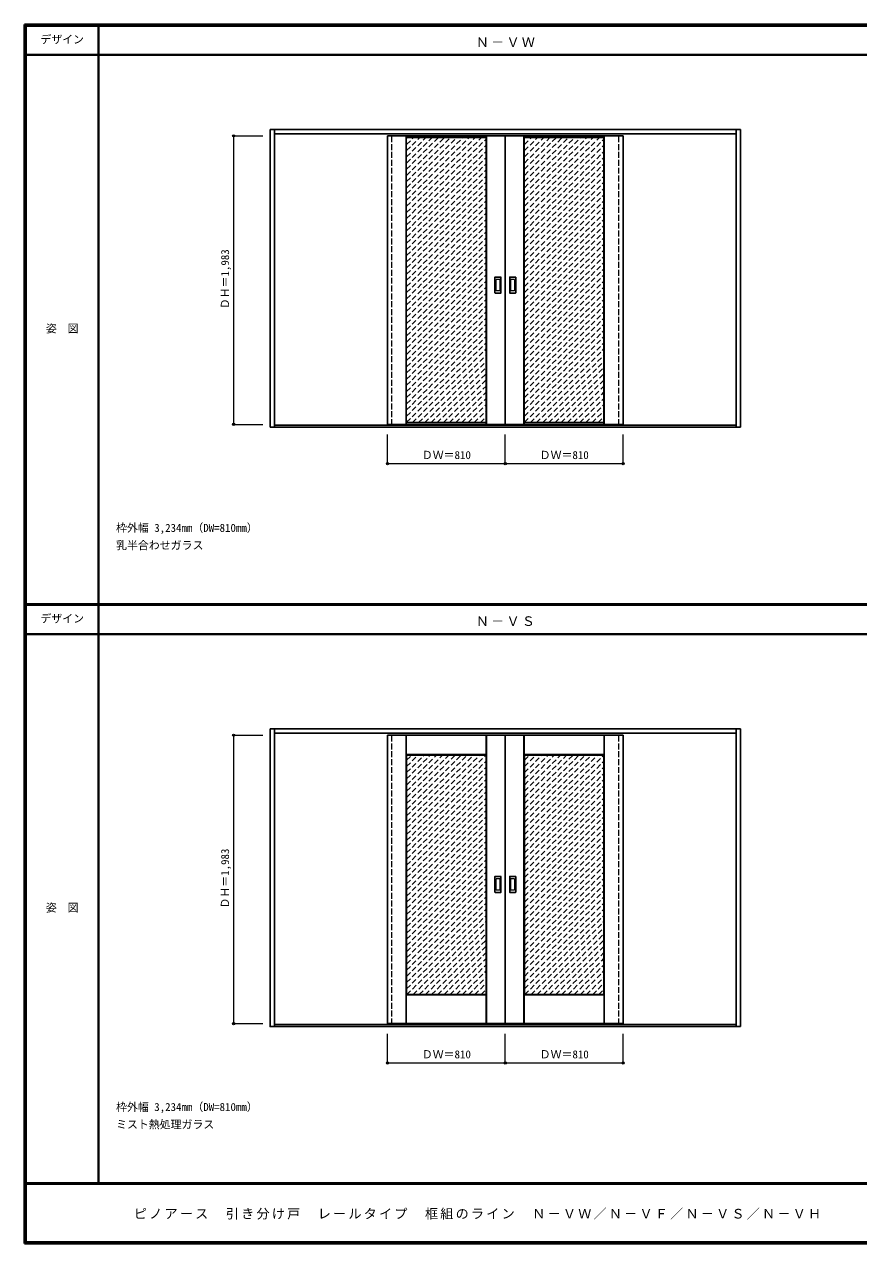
# Model space of a CAD drawing. Units: millimetres, scale not verified. Extents: x -6000 to 5700, y -4307 to 4175.
# Drawn here: x -6000 to -267, y -4205 to 4175 of the extents above; entities that cross this region are included whole.
import ezdxf
from ezdxf.enums import TextEntityAlignment as Align

# ---------------------------------------------------------------- set-up
doc = ezdxf.new("R2010")
doc.units = ezdxf.units.MM
doc.header["$LTSCALE"] = 30
doc.header["$PDMODE"] = 32
doc.header["$PDSIZE"] = 15
doc.linetypes.add('DASHED1', pattern=[1.8, 1.2, -0.6])
for name, color, linetype, lineweight in [('0-2_扉', 3, 'Continuous', 25), ('0-3_仕上げ', 7, 'Continuous', 18), ('0-4_枠', 3, 'Continuous', 25), ('0-6_引手', 3, 'Continuous', 25), ('0-B_寸法', 7, 'Continuous', 9), ('0-C_ハッチ', 4, 'DASHED1', 9), ('F-1_枠', 6, 'Continuous', 40)]:
    doc.layers.add(name, color=color, linetype=linetype, lineweight=lineweight)
doc.layers.add('0-A_文字', color=7, linetype='Continuous')
doc.layers.add('F-A_文字', color=7, linetype='Continuous')
doc.styles.add('ＭＳ ゴシック', font='')
doc.styles.get('ＭＳ ゴシック').set_extended_font_data('MS Gothic')

msp = doc.modelspace()

# ---------------------------------------------------------------- linework, layer by layer
at = {"layer": '0-2_扉'}
for p, q in [((-3505, 1426), (-3505, 3409)), ((-3505, 3409), (-2695, 3409)), ((-2695, 1426), (-2695, 3409)), ((-1885, 3409), (-2695, 3409)), ((-1885, 1426), (-1885, 3409)), ((-3505, 1426), (-2695, 1426)), ((-1885, 1426), (-2695, 1426)), ((-3505, -2693.25), (-3505, -710.25)), ((-3505, -710.25), (-2695, -710.25)), ((-2695, -2693.25), (-2695, -710.25)), ((-1885, -710.25), (-2695, -710.25)), ((-1885, -2693.25), (-1885, -710.25)), ((-3505, -2693.25), (-2695, -2693.25)), ((-1885, -2693.25), (-2695, -2693.25))]:
    msp.add_line(p, q, dxfattribs=at)
at = {"layer": '0-2_扉', "color": 4, "linetype": 'DASHED1', "lineweight": 9}
for p, q in [((-3475, 1426), (-3475, 3409)), ((-1915, 1426), (-1915, 3409)), ((-3475, -2693.25), (-3475, -710.25)), ((-1915, -2693.25), (-1915, -710.25))]:
    msp.add_line(p, q, dxfattribs=at)
at = {"layer": '0-3_仕上げ'}
for p, q in [((-3377, 1426), (-3377, 3409)), ((-3373, 1426), (-3373, 3409)), ((-2827, 1426), (-2827, 3409)), ((-2823, 1426), (-2823, 3409)), ((-2567, 1426), (-2567, 3409)), ((-2563, 1426), (-2563, 3409)), ((-2017, 1426), (-2017, 3409)), ((-2013, 1426), (-2013, 3409)), ((-3377, -2693.25), (-3377, -710.25)), ((-3375.5, -845.75), (-3375.5, -710.25)), ((-3374, -844.25), (-3374, -710.25)), ((-2826, -844.25), (-2826, -710.25)), ((-2824.5, -845.75), (-2824.5, -710.25)), ((-2823, -2693.25), (-2823, -710.25)), ((-2567, -2693.25), (-2567, -710.25)), ((-2565.5, -845.75), (-2565.5, -710.25)), ((-2564, -844.25), (-2564, -710.25)), ((-2016, -844.25), (-2016, -710.25)), ((-2014.5, -845.75), (-2014.5, -710.25)), ((-2013, -2693.25), (-2013, -710.25)), ((-3374, -844.25), (-3375.5, -845.75)), ((-3373, -848.25), (-3375.5, -845.75)), ((-2826, -844.25), (-3374, -844.25)), ((-2824.5, -845.75), (-2827, -848.25)), ((-2826, -844.25), (-2824.5, -845.75)), ((-2564, -844.25), (-2565.5, -845.75)), ((-2563, -848.25), (-2565.5, -845.75)), ((-2016, -844.25), (-2564, -844.25)), ((-2014.5, -845.75), (-2017, -848.25)), ((-2016, -844.25), (-2014.5, -845.75)), ((-3375.5, -2693.25), (-3375.5, -2495.75)), ((-3374, -2693.25), (-3374, -2497.25)), ((-2827, -2493.25), (-2824.5, -2495.75)), ((-2826, -2497.25), (-2824.5, -2495.75)), ((-2824.5, -2693.25), (-2824.5, -2495.75)), ((-2565.5, -2693.25), (-2565.5, -2495.75)), ((-2564, -2693.25), (-2564, -2497.25)), ((-2017, -2493.25), (-2014.5, -2495.75)), ((-2016, -2497.25), (-2014.5, -2495.75)), ((-2014.5, -2693.25), (-2014.5, -2495.75))]:
    msp.add_line(p, q, dxfattribs=at)
at = {"layer": '0-3_仕上げ', "color": 3, "lineweight": 25}
for p, q in [((-2827, 3397), (-3373, 3397)), ((-2017, 3397), (-2563, 3397)), ((-3373, 1438), (-2827, 1438)), ((-2563, 1438), (-2017, 1438)), ((-3373, -2493.25), (-3373, -848.25)), ((-2827, -848.25), (-3373, -848.25)), ((-2827, -2493.25), (-2827, -848.25)), ((-2563, -2493.25), (-2563, -848.25)), ((-2017, -848.25), (-2563, -848.25)), ((-2017, -2493.25), (-2017, -848.25)), ((-2827, -2493.25), (-3373, -2493.25)), ((-2017, -2493.25), (-2563, -2493.25))]:
    msp.add_line(p, q, dxfattribs=at)
at = {"layer": '0-3_仕上げ'}
for points in [[(-2826, -2693.25), (-2826, -2497.25), (-3374, -2497.25), (-3375.5, -2495.75), (-3373, -2493.25)], [(-2016, -2693.25), (-2016, -2497.25), (-2564, -2497.25), (-2565.5, -2495.75), (-2563, -2493.25)]]:
    msp.add_lwpolyline(points, dxfattribs=at)
at = {"layer": '0-4_枠'}
for p, q in [((-4312, 3453), (-1078, 3453)), ((-4312, 1406), (-4312, 3453)), ((-4282, 1406), (-4282, 3453)), ((-1108, 1406), (-1108, 3453)), ((-1078, 1406), (-1078, 3453)), ((-4282, 3423), (-1108, 3423)), ((-1078, 1406), (-4312, 1406)), ((-1108, 1421), (-4282, 1421)), ((-4312, -666.25), (-1078, -666.25)), ((-4282, -2713.25), (-4282, -666.25)), ((-1108, -2713.25), (-1108, -666.25)), ((-1078, -2713.25), (-1078, -666.25)), ((-4282, -696.25), (-1108, -696.25)), ((-1108, -2698.25), (-4282, -2698.25))]:
    msp.add_line(p, q, dxfattribs=at)
at = {"layer": '0-4_枠', "color": 4, "linetype": 'DASHED1', "lineweight": 9}
for p, q in [((-3505, 1421), (-3505, 3423)), ((-3475, 1421), (-3475, 3423)), ((-1915, 1421), (-1915, 3423)), ((-1885, 1421), (-1885, 3423)), ((-3505, -2698.25), (-3505, -696.25)), ((-3475, -2698.25), (-3475, -696.25)), ((-1915, -2698.25), (-1915, -696.25)), ((-1885, -2698.25), (-1885, -696.25))]:
    msp.add_line(p, q, dxfattribs=at)
at = {"layer": '0-4_枠'}
msp.add_lwpolyline([(-1078, -2713.25), (-4312, -2713.25), (-4312, -666.25)], dxfattribs=at)
at = {"layer": '0-6_引手'}
for p, q in [((-2767, 2330), (-2767, 2437)), ((-2726.5, 2438.5), (-2765.5, 2438.5)), ((-2725, 2437), (-2725, 2330)), ((-2665, 2330), (-2665, 2437)), ((-2624.5, 2438.5), (-2663.5, 2438.5)), ((-2623, 2437), (-2623, 2330)), ((-2726.5, 2328.5), (-2765.5, 2328.5)), ((-2624.5, 2328.5), (-2663.5, 2328.5)), ((-2767, -1789.25), (-2767, -1682.25)), ((-2726.5, -1680.75), (-2765.5, -1680.75)), ((-2725, -1682.25), (-2725, -1789.25)), ((-2665, -1789.25), (-2665, -1682.25)), ((-2624.5, -1680.75), (-2663.5, -1680.75)), ((-2623, -1682.25), (-2623, -1789.25)), ((-2726.5, -1790.75), (-2765.5, -1790.75)), ((-2624.5, -1790.75), (-2663.5, -1790.75))]:
    msp.add_line(p, q, dxfattribs=at)
at = {"layer": '0-6_引手', "color": 7, "lineweight": 18}
for p, q in [((-2758.5, 2346), (-2758.5, 2421)), ((-2735, 2422.5), (-2757, 2422.5)), ((-2733.5, 2421), (-2733.5, 2346)), ((-2656.5, 2346), (-2656.5, 2421)), ((-2633, 2422.5), (-2655, 2422.5)), ((-2631.5, 2421), (-2631.5, 2346)), ((-2735, 2344.5), (-2757, 2344.5)), ((-2633, 2344.5), (-2655, 2344.5)), ((-2758.5, -1773.25), (-2758.5, -1698.25)), ((-2735, -1696.75), (-2757, -1696.75)), ((-2733.5, -1698.25), (-2733.5, -1773.25)), ((-2656.5, -1773.25), (-2656.5, -1698.25)), ((-2633, -1696.75), (-2655, -1696.75)), ((-2631.5, -1698.25), (-2631.5, -1773.25)), ((-2735, -1774.75), (-2757, -1774.75)), ((-2633, -1774.75), (-2655, -1774.75))]:
    msp.add_line(p, q, dxfattribs=at)
at = {"layer": '0-6_引手'}
for centre, start, end in [((-2765.5, 2437), 90, 180), ((-2726.5, 2437), 0, 90), ((-2663.5, 2437), 90, 180), ((-2624.5, 2437), 0, 90), ((-2765.5, 2330), 180, 270), ((-2726.5, 2330), 270, 0), ((-2663.5, 2330), 180, 270), ((-2624.5, 2330), 270, 0), ((-2765.5, -1682.25), 90, 180), ((-2726.5, -1682.25), 0, 90), ((-2663.5, -1682.25), 90, 180), ((-2624.5, -1682.25), 0, 90), ((-2765.5, -1789.25), 180, 270), ((-2726.5, -1789.25), 270, 0), ((-2663.5, -1789.25), 180, 270), ((-2624.5, -1789.25), 270, 0)]:
    msp.add_arc(centre, 1.5, start, end, dxfattribs=at)
at = {"layer": '0-6_引手', "color": 7, "lineweight": 18}
for centre, start, end in [((-2757, 2421), 90, 180), ((-2735, 2421), 0, 90), ((-2655, 2421), 90, 180), ((-2633, 2421), 0, 90), ((-2757, 2346), 180, 270), ((-2735, 2346), 270, 0), ((-2655, 2346), 180, 270), ((-2633, 2346), 270, 0), ((-2757, -1698.25), 90, 180), ((-2735, -1698.25), 0, 90), ((-2655, -1698.25), 90, 180), ((-2633, -1698.25), 0, 90), ((-2757, -1773.25), 180, 270), ((-2735, -1773.25), 270, 0), ((-2655, -1773.25), 180, 270), ((-2633, -1773.25), 270, 0)]:
    msp.add_arc(centre, 1.5, start, end, dxfattribs=at)
at = {"layer": '0-B_寸法', "color": 4}
for p, q in [((-4562, 3409), (-4562, 1426)), ((-4562, 3409), (-4362, 3409)), ((-4562, 1426), (-4362, 1426)), ((-3505, 1156), (-3505, 1356)), ((-2695, 1156), (-2695, 1356)), ((-4562, -710.25), (-4562, -2693.25)), ((-4562, -710.25), (-4362, -710.25)), ((-4562, -2693.25), (-4362, -2693.25)), ((-3505, -2963.25), (-3505, -2763.25)), ((-2695, -2963.25), (-2695, -2763.25))]:
    msp.add_line(p, q, dxfattribs=at)
for points in [[(-3505, 1156), (-1885, 1156), (-1885, 1356)], [(-3505, -2963.25), (-1885, -2963.25), (-1885, -2763.25)]]:
    msp.add_lwpolyline(points, dxfattribs=at)
at = {"layer": '0-B_寸法'}
for p in [(-4562, 3409), (-4562, 1426), (-3505, 1156), (-2695, 1156), (-1885, 1156), (-4562, -710.25), (-4562, -2693.25), (-3505, -2963.25), (-2695, -2963.25), (-1885, -2963.25)]:
    msp.add_point(p, dxfattribs=at)
at = {"layer": '0-C_ハッチ'}
for p, q in [((-3373, 2882.8), (-2858.8, 3397)), ((-3373, 2925.23), (-2901.23, 3397)), ((-3373, 2967.65), (-2943.65, 3397)), ((-3373, 3010.08), (-2986.08, 3397)), ((-3373, 3052.5), (-3028.5, 3397)), ((-3373, 3094.93), (-3070.93, 3397)), ((-3373, 3137.36), (-3113.36, 3397)), ((-3373, 3179.78), (-3155.78, 3397)), ((-3373, 3222.21), (-3198.21, 3397)), ((-3373, 3264.64), (-3240.64, 3397)), ((-3373, 3307.06), (-3283.06, 3397)), ((-3373, 3349.49), (-3325.49, 3397)), ((-3373, 3391.92), (-3367.92, 3397)), ((-3373, 2840.37), (-2827, 3386.37)), ((-2563, 2882.8), (-2048.8, 3397)), ((-2563, 2925.23), (-2091.23, 3397)), ((-2563, 2967.65), (-2133.65, 3397)), ((-2563, 3010.08), (-2176.08, 3397)), ((-2563, 3052.5), (-2218.5, 3397)), ((-2563, 3094.93), (-2260.93, 3397)), ((-2563, 3137.36), (-2303.36, 3397)), ((-2563, 3179.78), (-2345.78, 3397)), ((-2563, 3222.21), (-2388.21, 3397)), ((-2563, 3264.64), (-2430.64, 3397)), ((-2563, 3307.06), (-2473.06, 3397)), ((-2563, 3349.49), (-2515.49, 3397)), ((-2563, 3391.92), (-2557.92, 3397)), ((-2563, 2840.37), (-2017, 3386.37)), ((-3373, 2797.95), (-2827, 3343.95)), ((-3373, 2755.52), (-2827, 3301.52)), ((-2563, 2797.95), (-2017, 3343.95)), ((-2563, 2755.52), (-2017, 3301.52)), ((-3373, 2713.09), (-2827, 3259.09)), ((-3373, 2670.67), (-2827, 3216.67)), ((-2563, 2713.09), (-2017, 3259.09)), ((-2563, 2670.67), (-2017, 3216.67)), ((-3373, 2628.24), (-2827, 3174.24)), ((-3373, 2585.81), (-2827, 3131.81)), ((-2563, 2628.24), (-2017, 3174.24)), ((-2563, 2585.81), (-2017, 3131.81)), ((-3373, 2543.39), (-2827, 3089.39)), ((-3373, 2500.96), (-2827, 3046.96)), ((-2563, 2543.39), (-2017, 3089.39)), ((-2563, 2500.96), (-2017, 3046.96)), ((-3373, 2458.53), (-2827, 3004.53)), ((-3373, 2416.11), (-2827, 2962.11)), ((-2563, 2458.53), (-2017, 3004.53)), ((-2563, 2416.11), (-2017, 2962.11)), ((-3373, 2373.68), (-2827, 2919.68)), ((-3373, 2331.26), (-2827, 2877.26)), ((-2563, 2373.68), (-2017, 2919.68)), ((-2563, 2331.26), (-2017, 2877.26)), ((-3373, 2288.83), (-2827, 2834.83)), ((-3373, 2246.4), (-2827, 2792.4)), ((-2563, 2288.83), (-2017, 2834.83)), ((-2563, 2246.4), (-2017, 2792.4)), ((-3373, 2203.98), (-2827, 2749.98)), ((-3373, 2161.55), (-2827, 2707.55)), ((-2563, 2203.98), (-2017, 2749.98)), ((-2563, 2161.55), (-2017, 2707.55)), ((-3373, 2119.12), (-2827, 2665.12)), ((-3373, 2076.7), (-2827, 2622.7)), ((-2563, 2119.12), (-2017, 2665.12)), ((-2563, 2076.7), (-2017, 2622.7)), ((-3373, 2034.27), (-2827, 2580.27)), ((-3373, 1991.84), (-2827, 2537.84)), ((-2563, 2034.27), (-2017, 2580.27)), ((-2563, 1991.84), (-2017, 2537.84)), ((-3373, 1949.42), (-2827, 2495.42)), ((-3373, 1906.99), (-2827, 2452.99)), ((-2563, 1949.42), (-2017, 2495.42)), ((-2563, 1906.99), (-2017, 2452.99)), ((-3373, 1864.56), (-2827, 2410.56)), ((-3373, 1822.14), (-2827, 2368.14)), ((-2563, 1864.56), (-2017, 2410.56)), ((-2563, 1822.14), (-2017, 2368.14)), ((-3373, 1779.71), (-2827, 2325.71)), ((-3373, 1737.29), (-2827, 2283.29)), ((-2563, 1779.71), (-2017, 2325.71)), ((-2563, 1737.29), (-2017, 2283.29)), ((-3373, 1694.86), (-2827, 2240.86)), ((-3373, 1652.43), (-2827, 2198.43)), ((-2563, 1694.86), (-2017, 2240.86)), ((-2563, 1652.43), (-2017, 2198.43)), ((-3373, 1610.01), (-2827, 2156.01)), ((-3373, 1567.58), (-2827, 2113.58)), ((-2563, 1610.01), (-2017, 2156.01)), ((-2563, 1567.58), (-2017, 2113.58)), ((-3373, 1525.15), (-2827, 2071.15)), ((-3373, 1482.73), (-2827, 2028.73)), ((-2563, 1525.15), (-2017, 2071.15)), ((-2563, 1482.73), (-2017, 2028.73)), ((-3373, 1440.3), (-2827, 1986.3)), ((-3332.87, 1438), (-2827, 1943.87)), ((-2563, 1440.3), (-2017, 1986.3)), ((-2522.87, 1438), (-2017, 1943.87)), ((-3290.45, 1438), (-2827, 1901.45)), ((-3248.02, 1438), (-2827, 1859.02)), ((-2480.45, 1438), (-2017, 1901.45)), ((-2438.02, 1438), (-2017, 1859.02)), ((-3205.6, 1438), (-2827, 1816.6)), ((-3163.17, 1438), (-2827, 1774.17)), ((-2395.6, 1438), (-2017, 1816.6)), ((-2353.17, 1438), (-2017, 1774.17)), ((-3120.74, 1438), (-2827, 1731.74)), ((-3078.32, 1438), (-2827, 1689.32)), ((-2310.74, 1438), (-2017, 1731.74)), ((-2268.32, 1438), (-2017, 1689.32)), ((-3035.89, 1438), (-2827, 1646.89)), ((-2993.46, 1438), (-2827, 1604.46)), ((-2225.89, 1438), (-2017, 1646.89)), ((-2183.46, 1438), (-2017, 1604.46)), ((-2951.04, 1438), (-2827, 1562.04)), ((-2908.61, 1438), (-2827, 1519.61)), ((-2141.04, 1438), (-2017, 1562.04)), ((-2098.61, 1438), (-2017, 1519.61)), ((-2866.18, 1438), (-2827, 1477.18)), ((-2056.18, 1438), (-2017, 1477.18)), ((-3373, -883.19), (-3338.06, -848.25)), ((-3373, -1392.31), (-2828.94, -848.25)), ((-3373, -1349.88), (-2871.37, -848.25)), ((-3373, -1307.46), (-2913.8, -848.25)), ((-3373, -1265.03), (-2956.22, -848.25)), ((-3373, -1222.6), (-2998.65, -848.25)), ((-3373, -1180.18), (-3041.07, -848.25)), ((-3373, -1137.75), (-3083.5, -848.25)), ((-3373, -1095.32), (-3125.93, -848.25)), ((-3373, -1052.9), (-3168.35, -848.25)), ((-3373, -1010.47), (-3210.78, -848.25)), ((-3373, -968.04), (-3253.21, -848.25)), ((-3373, -925.62), (-3295.63, -848.25)), ((-3373, -1434.73), (-2827, -888.73)), ((-2563, -883.19), (-2528.06, -848.25)), ((-2563, -1392.31), (-2018.94, -848.25)), ((-2563, -1349.88), (-2061.37, -848.25)), ((-2563, -1307.46), (-2103.8, -848.25)), ((-2563, -1265.03), (-2146.22, -848.25)), ((-2563, -1222.6), (-2188.65, -848.25)), ((-2563, -1180.18), (-2231.07, -848.25)), ((-2563, -1137.75), (-2273.5, -848.25)), ((-2563, -1095.32), (-2315.93, -848.25)), ((-2563, -1052.9), (-2358.35, -848.25)), ((-2563, -1010.47), (-2400.78, -848.25)), ((-2563, -968.04), (-2443.21, -848.25)), ((-2563, -925.62), (-2485.63, -848.25)), ((-2563, -1434.73), (-2017, -888.73)), ((-3373, -1477.16), (-2827, -931.16)), ((-3373, -1519.59), (-2827, -973.59)), ((-2563, -1477.16), (-2017, -931.16)), ((-2563, -1519.59), (-2017, -973.59)), ((-3373, -1562.01), (-2827, -1016.01)), ((-3373, -1604.44), (-2827, -1058.44)), ((-2563, -1562.01), (-2017, -1016.01)), ((-2563, -1604.44), (-2017, -1058.44)), ((-3373, -1646.87), (-2827, -1100.87)), ((-3373, -1689.29), (-2827, -1143.29)), ((-2563, -1646.87), (-2017, -1100.87)), ((-2563, -1689.29), (-2017, -1143.29)), ((-3373, -1731.72), (-2827, -1185.72)), ((-3373, -1774.15), (-2827, -1228.15)), ((-2563, -1731.72), (-2017, -1185.72)), ((-2563, -1774.15), (-2017, -1228.15)), ((-3373, -1816.57), (-2827, -1270.57)), ((-3373, -1859), (-2827, -1313)), ((-2563, -1816.57), (-2017, -1270.57)), ((-2563, -1859), (-2017, -1313)), ((-3373, -1901.42), (-2827, -1355.42)), ((-3373, -1943.85), (-2827, -1397.85)), ((-2563, -1901.42), (-2017, -1355.42)), ((-2563, -1943.85), (-2017, -1397.85)), ((-3373, -1986.28), (-2827, -1440.28)), ((-3373, -2028.7), (-2827, -1482.7)), ((-2563, -1986.28), (-2017, -1440.28)), ((-2563, -2028.7), (-2017, -1482.7)), ((-3373, -2071.13), (-2827, -1525.13)), ((-3373, -2113.56), (-2827, -1567.56)), ((-2563, -2071.13), (-2017, -1525.13)), ((-2563, -2113.56), (-2017, -1567.56)), ((-3373, -2155.98), (-2827, -1609.98)), ((-3373, -2198.41), (-2827, -1652.41)), ((-2563, -2155.98), (-2017, -1609.98)), ((-2563, -2198.41), (-2017, -1652.41)), ((-3373, -2240.84), (-2827, -1694.84)), ((-3373, -2283.26), (-2827, -1737.26)), ((-2563, -2240.84), (-2017, -1694.84)), ((-2563, -2283.26), (-2017, -1737.26)), ((-3373, -2325.69), (-2827, -1779.69)), ((-3373, -2368.12), (-2827, -1822.12)), ((-2563, -2325.69), (-2017, -1779.69)), ((-2563, -2368.12), (-2017, -1822.12)), ((-3373, -2410.54), (-2827, -1864.54)), ((-3373, -2452.97), (-2827, -1906.97)), ((-2563, -2410.54), (-2017, -1864.54)), ((-2563, -2452.97), (-2017, -1906.97)), ((-3370.86, -2493.25), (-2827, -1949.39)), ((-3328.43, -2493.25), (-2827, -1991.82)), ((-2560.86, -2493.25), (-2017, -1949.39)), ((-2518.43, -2493.25), (-2017, -1991.82)), ((-3286, -2493.25), (-2827, -2034.25)), ((-3243.58, -2493.25), (-2827, -2076.67)), ((-2476, -2493.25), (-2017, -2034.25)), ((-2433.58, -2493.25), (-2017, -2076.67)), ((-3201.15, -2493.25), (-2827, -2119.1)), ((-3158.72, -2493.25), (-2827, -2161.53)), ((-2391.15, -2493.25), (-2017, -2119.1)), ((-2348.72, -2493.25), (-2017, -2161.53)), ((-3116.3, -2493.25), (-2827, -2203.95)), ((-3073.87, -2493.25), (-2827, -2246.38)), ((-2306.3, -2493.25), (-2017, -2203.95)), ((-2263.87, -2493.25), (-2017, -2246.38)), ((-3031.44, -2493.25), (-2827, -2288.81)), ((-2989.02, -2493.25), (-2827, -2331.23)), ((-2221.44, -2493.25), (-2017, -2288.81)), ((-2179.02, -2493.25), (-2017, -2331.23)), ((-2946.59, -2493.25), (-2827, -2373.66)), ((-2904.17, -2493.25), (-2827, -2416.09)), ((-2136.59, -2493.25), (-2017, -2373.66)), ((-2094.17, -2493.25), (-2017, -2416.09)), ((-2861.74, -2493.25), (-2827, -2458.51)), ((-2051.74, -2493.25), (-2017, -2458.51))]:
    msp.add_line(p, q, dxfattribs=at)
at = {"layer": 'F-1_枠'}
for p, q in [((-6000, 4175), (5700, 4175)), ((-6000, 4175), (-6000, -4205)), ((-6000, 4170), (5700, 4170)), ((-6000, 4165), (5700, 4165)), ((-5995, 4175), (-5995, -4205)), ((-5990, 4175), (-5990, -4205)), ((-5490, 4175), (-5490, -3790)), ((-6000, 3965), (5700, 3965)), ((-6000, 190.5), (5700, 190.5)), ((-6000, 187.5), (5700, 187.5)), ((-6000, 184.5), (5700, 184.5)), ((-6000, -15.5), (5700, -15.5)), ((5700, -3790), (-6000, -3790)), ((5700, -3795), (-6000, -3795)), ((5700, -4195), (-6000, -4195)), ((5700, -4200), (-6000, -4200)), ((5700, -4205), (-6000, -4205))]:
    msp.add_line(p, q, dxfattribs=at)

# ---------------------------------------------------------------- texts
at = {"layer": '0-A_文字', "style": 'ＭＳ ゴシック'}
for s, p in [('枠外幅 3,234mm（DW=810mm）', (-5370, 670.5)), ('乳半合わせガラス', (-5370, 550.5)), ('枠外幅 3,234mm（DW=810mm）', (-5370, -3310)), ('ミスト熱処理ガラス', (-5370, -3430))]:
    msp.add_text(s, height=54.99, dxfattribs=at).set_placement(p, align=Align.BOTTOM_LEFT)
at = {"layer": '0-A_文字', "char_height": 65.98, "attachment_point": 7, "style": 'ＭＳ ゴシック'}
for s, insert in [('\\T1.17;Ｎ－ＶＷ', (-2897.5, 4020)), ('\\T1.17;Ｎ－ＶＳ', (-2897.5, 39.5))]:
    msp.add_mtext(s, dxfattribs=dict(at, insert=insert))
at = {"layer": '0-B_寸法', "style": 'ＭＳ ゴシック'}
for p in [(-4577, 2217.25), (-4577, -1902)]:
    msp.add_text('ＤＨ＝1,983', height=54.99, rotation=90, dxfattribs=at).set_placement(p, align=Align.BOTTOM_LEFT)
for p in [(-3268.75, 1171), (-2458.75, 1171), (-3268.75, -2948.25), (-2458.75, -2948.25)]:
    msp.add_text('ＤＷ＝810', height=54.99, dxfattribs=at).set_placement(p, align=Align.BOTTOM_LEFT)
at = {"layer": 'F-A_文字', "style": 'ＭＳ ゴシック'}
for s, p in [('デザイン', (-5890, 4027.5)), ('姿\u3000図', (-5852.5, 2040.25)), ('デザイン', (-5890, 47)), ('姿\u3000図', (-5852.5, -1940.25))]:
    msp.add_text(s, height=54.99, dxfattribs=at).set_placement(p, align=Align.BOTTOM_LEFT)
at = {"layer": 'F-A_文字', "insert": (-5247.55, -4040), "char_height": 65.98, "attachment_point": 7, "style": 'ＭＳ ゴシック'}
msp.add_mtext('\\T1.17;ピノアース\u3000引き分け戸\u3000レールタイプ\u3000框組のライン\u3000Ｎ－ＶＷ／Ｎ－ＶＦ／Ｎ－ＶＳ／Ｎ－ＶＨ', dxfattribs=at)

doc.saveas('drawing.dxf')
